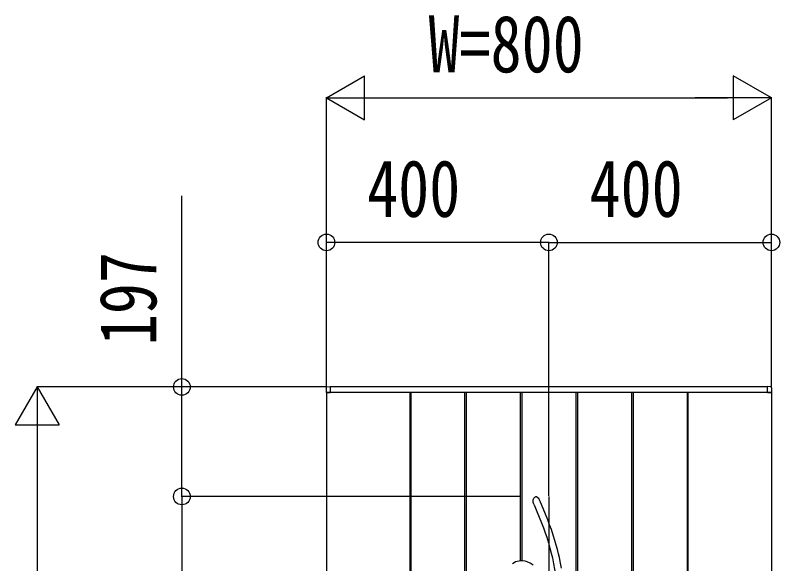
# Model space of a CAD drawing. Units: millimetres, scale not verified. Extents: x -14718 to 14718, y -10395 to 10395.
# Drawn here: x -11977 to -10602, y 5595 to 6581 of the extents above; entities that cross this region are included whole.
import ezdxf
from ezdxf.enums import TextEntityAlignment as Align

# ---------------------------------------------------------------- set-up
doc = ezdxf.new("R2010")
doc.units = ezdxf.units.MM
doc.header["$LTSCALE"] = 40
for name, color, linetype in [('0-3_YKK_13', 4, 'Continuous'), ('0-4_YKK_A1', 4, 'Continuous'), ('0-5_YKK_D', 6, 'Continuous')]:
    doc.layers.add(name, color=color, linetype=linetype)
doc.styles.add('ＭＳ ゴシック', font='')
doc.styles.get('ＭＳ ゴシック').set_extended_font_data('MS Gothic')

msp = doc.modelspace()

# ---------------------------------------------------------------- linework, layer by layer
at = {"layer": '0-3_YKK_13'}
msp.add_line((-11017.43, 5715.5), (-11017.43, 4715.5), dxfattribs=at)
for points in [[(-11044.11, 5700.23), (-11044.11, 5700.23), (-11044.12, 5700.26), (-11044.19, 5700.43), (-11044.55, 5701.37), (-11045.49, 5705.31), (-11045.56, 5708.17), (-11044.96, 5711.1), (-11044.39, 5712.39), (-11043.57, 5713.61), (-11042.7, 5714.45), (-11041.58, 5715.06), (-11040.8, 5715.22), (-11040, 5715.16), (-11039.36, 5714.96), (-11038.36, 5714.38), (-11037.04, 5713.11), (-11035.68, 5711.24), (-11034.46, 5709.12), (-11034.28, 5708.74)], [(-10994.96, 5586.56), (-10996.55, 5595.53), (-10998.55, 5605.41), (-11000.13, 5612.41), (-11001.98, 5619.89), (-11004.14, 5627.91), (-11006.65, 5636.54), (-11009.59, 5645.85), (-11013.03, 5655.95), (-11016.11, 5664.49), (-11019.59, 5673.65), (-11023.5, 5683.48), (-11027.89, 5694.06), (-11032.82, 5705.47), (-11034.29, 5708.74)], [(-11044.11, 5700.23), (-11044.09, 5700.18), (-11039.12, 5688.66), (-11034.69, 5677.99), (-11030.76, 5668.07), (-11027.28, 5658.84), (-11024.19, 5650.22), (-11021.46, 5642.15), (-11018.21, 5631.85), (-11015.48, 5622.35), (-11013.18, 5613.54), (-11011.24, 5605.33), (-11008.98, 5594.48), (-11007.18, 5584.49), (-11005.74, 5575.23), (-11004.59, 5566.77)], [(-11046.01, 5592.17), (-11051.05, 5595.35), (-11056.41, 5597.75), (-11060.14, 5598.84), (-11064.02, 5599.48), (-11068.05, 5599.59), (-11071.16, 5599.28), (-11074.26, 5598.63), (-11077.27, 5597.63), (-11080.13, 5596.27), (-11082.84, 5594.47)]]:
    msp.add_lwpolyline(points, dxfattribs=at)
at = {"layer": '0-4_YKK_A1'}
for p, q in [((-11417.93, 5911.13), (-11417.93, 5903)), ((-11416.52, 5912.63), (-11410.96, 5912.97)), ((-10624.43, 5912.5), (-11410.43, 5912.5)), ((-11410.43, 5902.5), (-11410.43, 5912.5)), ((-11410.43, 5902.8), (-11410.43, 5912.47)), ((-10624.43, 5902.5), (-10624.43, 5912.5)), ((-10624.43, 5902.8), (-10624.43, 5912.47)), ((-10618.34, 5912.63), (-10623.9, 5912.97)), ((-10616.93, 5911.13), (-10616.93, 5903)), ((-11417.43, 5902.5), (-11417.43, 4522.5)), ((-10617.43, 5902.5), (-11417.43, 5902.5)), ((-11410.43, 5902.5), (-11417.43, 5902.5)), ((-11417.43, 5902.5), (-11410.73, 5902.5)), ((-11410.73, 5902.5), (-11410.73, 5902.5)), ((-11267.43, 5902.5), (-11267.43, 4522.5)), ((-11265.93, 5902.5), (-11265.93, 4522.5)), ((-11168.93, 5902.5), (-11168.93, 4522.5)), ((-11165.93, 5902.5), (-11165.93, 4522.5)), ((-11068.93, 5902.5), (-11068.93, 5599.5)), ((-11065.93, 5902.5), (-11065.93, 5599.53)), ((-10968.93, 5902.5), (-10968.93, 5279.91)), ((-10965.93, 5902.5), (-10965.93, 5281.84)), ((-10868.93, 5902.5), (-10868.93, 4522.5)), ((-10865.93, 5902.5), (-10865.93, 4522.5)), ((-10768.93, 5902.5), (-10768.93, 4522.5)), ((-10767.43, 5902.5), (-10767.43, 4522.5)), ((-10624.43, 5902.5), (-10617.43, 5902.5)), ((-10617.43, 5902.5), (-10624.13, 5902.5)), ((-10624.13, 5902.5), (-10624.13, 5902.5)), ((-10617.43, 5902.5), (-10617.43, 4522.5))]:
    msp.add_line(p, q, dxfattribs=at)
for centre, radius, start, end in [((-11416.43, 5911.13), 1.5, 93.5, 180), ((-11410.93, 5912.47), 0.5, 0, 93.5), ((-10623.93, 5912.47), 0.5, 86.5, 180), ((-10618.43, 5911.13), 1.5, 0, 86.5), ((-11417.43, 5903), 0.5, 180, 270), ((-11410.73, 5902.8), 0.3, 270, 0), ((-10624.13, 5902.8), 0.3, 180, 270), ((-10617.43, 5903), 0.5, 270, 0)]:
    msp.add_arc(centre, radius, start, end, dxfattribs=at)
at = {"layer": '0-5_YKK_D'}
for p, q in [((-11417.43, 6432.5), (-11349.01, 6472)), ((-11349.01, 6393), (-11349.01, 6472)), ((-10617.43, 6432.5), (-10685.85, 6472)), ((-10685.85, 6472), (-10685.85, 6393)), ((-11417.43, 5914.5), (-11417.43, 6433.5)), ((-10617.43, 5914.5), (-10617.43, 6433.5)), ((-11417.43, 6432.5), (-11349.01, 6393)), ((-11417.43, 6432.5), (-11280.6, 6432.5)), ((-11338.43, 6432.5), (-10696.43, 6432.5)), ((-10617.43, 6432.5), (-10754.26, 6432.5)), ((-10617.43, 6432.5), (-10685.85, 6393)), ((-11417.43, 5913.5), (-11417.43, 6173.5)), ((-11017.43, 6172.5), (-11417.43, 6172.5)), ((-11017.43, 5716.5), (-11017.43, 6173.5)), ((-11017.43, 5716.5), (-11017.43, 6173.5)), ((-11017.43, 6172.5), (-10617.43, 6172.5)), ((-10617.43, 5913.5), (-10617.43, 6173.5)), ((-11937.43, 5912.5), (-11976.93, 5844.08)), ((-11419.43, 5912.5), (-11938.43, 5912.5)), ((-11937.43, 5912.5), (-11897.93, 5844.08)), ((-11937.43, 5912.5), (-11937.43, 5775.67)), ((-11418.43, 5912.5), (-11678.43, 5912.5)), ((-11976.93, 5844.08), (-11897.93, 5844.08)), ((-11937.43, 5833.5), (-11937.43, 4591.5)), ((-11069.93, 5715.5), (-11678.43, 5715.5)), ((-11069.93, 5715.5), (-11678.43, 5715.5)), ((-11677.43, 5715.5), (-11677.43, 4715.5))]:
    msp.add_line(p, q, dxfattribs=at)
msp.add_lwpolyline([(-11677.43, 5715.5), (-11677.43, 5912.5), (-11677.43, 6256.37)], dxfattribs=at)
for centre in [(-11417.43, 6172.5), (-11017.43, 6172.5), (-11017.43, 6172.5), (-10617.43, 6172.5), (-11677.43, 5912.5), (-11677.43, 5715.5), (-11677.43, 5715.5)]:
    msp.add_circle(centre, 15, dxfattribs=at)

# ---------------------------------------------------------------- texts
at = {"layer": '0-5_YKK_D', "style": 'ＭＳ ゴシック', "width": 0.8}
for s, p in [('W=800', (-11233.96, 6447.5)), ('400', (-11344.36, 6187.5)), ('400', (-10944.36, 6187.5))]:
    msp.add_text(s, height=102.6, dxfattribs=at).set_placement(p, align=Align.BOTTOM_LEFT)
msp.add_text('197', height=102.6, rotation=90, dxfattribs=at).set_placement((-11692.43, 5987.5), align=Align.BOTTOM_LEFT)

doc.saveas('drawing.dxf')
